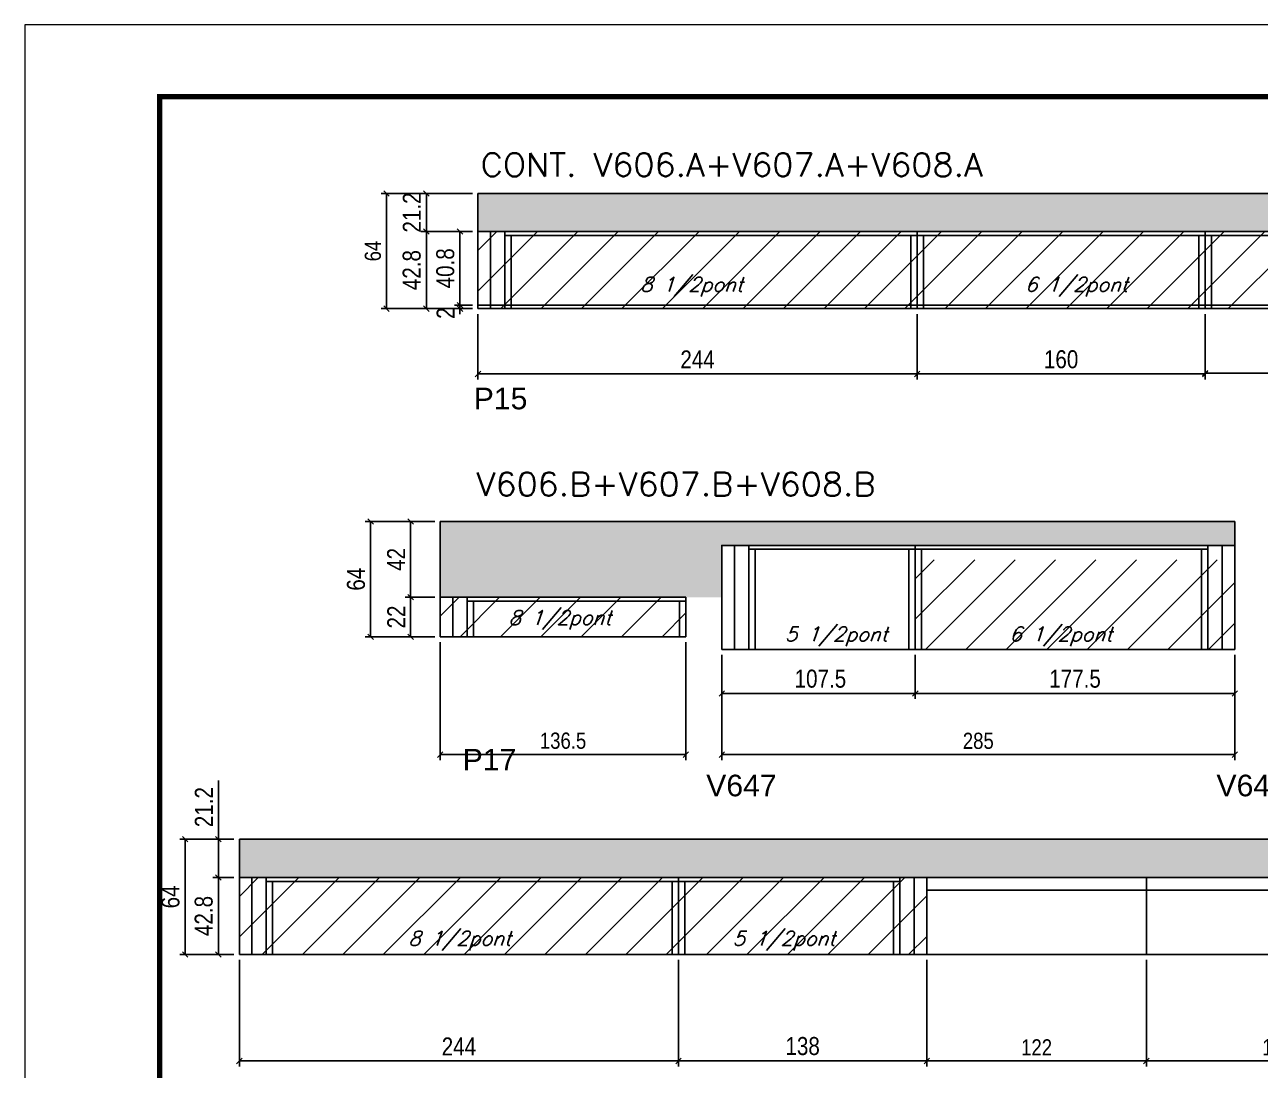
# Model space of a CAD drawing. Extents: x -20960 to -5926, y -2106 to 21915.
# Drawn here: x -7438 to -6752, y 17889 to 18470 of the extents above; entities that cross this region are included whole.
import ezdxf

# ---------------------------------------------------------------- set-up
doc = ezdxf.new("R2010")
doc.units = 0
doc.linetypes.add('DASHED', pattern=[0.75, 0.5, -0.25])
doc.layers.add('00 - FELIPE', color=2, linetype='Continuous', plot=False)
for name, color, linetype in [('5', 5, 'Continuous'), ('COTA', 241, 'Continuous'), ('Painéis', 200, 'Continuous'), ('Reaproveitamento', 251, 'Continuous'), ('SARR_2.2x7', 40, 'Continuous'), ('SARR_3.5x7', 81, 'Continuous'), ('texto', 7, 'Continuous')]:
    doc.layers.add(name, color=color, linetype=linetype)
for name, color, linetype, lineweight in [('Folhas', 255, 'Continuous', 9), ('SARRAFO DE PRESSAO', 251, 'DASHED', 9), ('Texto Seção', 7, 'Continuous', 15)]:
    doc.layers.add(name, color=color, linetype=linetype, lineweight=lineweight)
doc.styles.add('COTA TECNICA', font='techl___.ttf', dxfattribs={"height": 10})
doc.styles.add('COTA TECNICA-50', font='techl___.ttf', dxfattribs={"height": 9})
doc.styles.add('REGUA-120', font='ROMANS.shx', dxfattribs={"height": 15})
doc.styles.add('Romans', font='romans.shx')
doc.styles.get("Standard").update_dxf_attribs({"font": 'arial.ttf'})
doc.dimstyles.new('COTA PAINEL-50', dxfattribs={"dimtxt": 9, "dimasz": 3, "dimexe": 3, "dimexo": 3, "dimgap": 3, "dimtad": 1, "dimdec": 1, "dimzin": 12, "dimdsep": 46, "dimtxsty": 'COTA TECNICA-50', "dimblk1": 'OBLIQUE', "dimblk2": 'OBLIQUE', "dimsah": 1, "dimcen": 0.9, "dimclrd": 4, "dimclre": 4, "dimclrt": 240, "dimadec": 1, "dimazin": 3, "dimtfac": 1, "dimtdec": 1, "dimtmove": 0, "dimatfit": 3, "dimfxl": 1, "dimtolj": 1, "dimtzin": 12, "dimarcsym": 0})
doc.dimstyles.new('PAINEL', dxfattribs={"dimtxt": 10, "dimasz": 3, "dimexe": 3, "dimexo": 3, "dimgap": 3, "dimtad": 1, "dimdec": 1, "dimzin": 12, "dimdsep": 46, "dimtxsty": 'COTA TECNICA', "dimblk1": 'OBLIQUE', "dimblk2": 'OBLIQUE', "dimsah": 1, "dimcen": 0.9, "dimclrd": 4, "dimclre": 4, "dimclrt": 240, "dimadec": 1, "dimazin": 3, "dimtfac": 1, "dimtdec": 1, "dimtmove": 0, "dimatfit": 3, "dimfxl": 1, "dimtolj": 1, "dimtzin": 12, "dimarcsym": 0})

# ---------------------------------------------------------------- blocks, each defined once
blk = doc.blocks.new('9999999999')
at = {"layer": 'Folhas'}
blk.add_lwpolyline([(98138.98, 34190.21), (99623.98, 34190.21), (99623.98, 35240.21), (98138.98, 35240.21)], close=True, dxfattribs=at)
at = {"layer": 'Folhas', "color": 30, "const_width": 3}
blk.add_lwpolyline([(98213.98, 34230.21), (99583.98, 34230.21), (99583.98, 35200.21), (98213.98, 35200.21)], close=True, dxfattribs=at)
blk = doc.blocks.new('_Oblique')
at = {"color": 0, "linetype": 'ByBlock', "lineweight": -2}
blk.add_line((-0.5, -0.5), (0.5, 0.5), dxfattribs=at)
blk = doc.blocks.new('*D435')
at = {"layer": 'COTA', "color": 4, "lineweight": -2, "ltscale": 25, "transparency": 16777216}
for p, q in [((-7186.66, 18308.99), (-7186.66, 18272.71)), ((-6942.66, 18308.99), (-6942.66, 18272.71)), ((-7186.66, 18275.71), (-6942.66, 18275.71))]:
    blk.add_line(p, q, dxfattribs=at)
at = {"layer": 'Defpoints', "color": 0, "ltscale": 25, "transparency": 16777216}
for p in [(-7186.66, 18311.99), (-6942.66, 18311.99), (-6942.66, 18275.71)]:
    blk.add_point(p, dxfattribs=at)
at = {"layer": 'COTA', "color": 4, "lineweight": -2, "ltscale": 25, "transparency": 16777216, "xscale": 3, "yscale": 3, "zscale": 3, "rotation": 180}
blk.add_blockref('_Oblique', (-7186.66, 18275.71), dxfattribs=at)
at = {"layer": 'COTA', "color": 4, "lineweight": -2, "ltscale": 25, "transparency": 16777216, "xscale": 3, "yscale": 3, "zscale": 3}
blk.add_blockref('_Oblique', (-6942.66, 18275.71), dxfattribs=at)
at = {"layer": 'COTA', "color": 240, "ltscale": 25, "transparency": 16777216, "insert": (-7064.66, 18283.79), "char_height": 10, "attachment_point": 5, "style": 'COTA TECNICA'}
blk.add_mtext('\\A1;244', dxfattribs=at)
blk = doc.blocks.new('*D439')
at = {"layer": 'COTA', "color": 4, "lineweight": -2, "ltscale": 25, "transparency": 16777216}
for p, q in [((-6942.66, 18308.99), (-6942.66, 18272.71)), ((-6782.66, 18308.99), (-6782.66, 18272.71)), ((-6942.66, 18275.71), (-6782.66, 18275.71))]:
    blk.add_line(p, q, dxfattribs=at)
at = {"layer": 'Defpoints', "color": 0, "ltscale": 25, "transparency": 16777216}
for p in [(-6942.66, 18311.99), (-6782.66, 18311.99), (-6782.66, 18275.71)]:
    blk.add_point(p, dxfattribs=at)
at = {"layer": 'COTA', "color": 4, "lineweight": -2, "ltscale": 25, "transparency": 16777216, "xscale": 3, "yscale": 3, "zscale": 3, "rotation": 180}
blk.add_blockref('_Oblique', (-6942.66, 18275.71), dxfattribs=at)
at = {"layer": 'COTA', "color": 4, "lineweight": -2, "ltscale": 25, "transparency": 16777216, "xscale": 3, "yscale": 3, "zscale": 3}
blk.add_blockref('_Oblique', (-6782.66, 18275.71), dxfattribs=at)
at = {"layer": 'COTA', "color": 240, "ltscale": 25, "transparency": 16777216, "insert": (-6862.66, 18283.82), "char_height": 10, "attachment_point": 5, "style": 'COTA TECNICA'}
blk.add_mtext('\\A1;160', dxfattribs=at)
blk = doc.blocks.new('*D440')
at = {"layer": 'COTA', "color": 4, "lineweight": -2, "ltscale": 25, "transparency": 16777216}
for p, q in [((-6782.66, 18308.99), (-6782.66, 18273.14)), ((-6660.66, 18308.99), (-6660.66, 18273.14)), ((-6782.66, 18276.14), (-6660.66, 18276.14))]:
    blk.add_line(p, q, dxfattribs=at)
at = {"layer": 'Defpoints', "color": 0, "ltscale": 25, "transparency": 16777216}
for p in [(-6782.66, 18311.99), (-6660.66, 18311.99), (-6660.66, 18276.14)]:
    blk.add_point(p, dxfattribs=at)
at = {"layer": 'COTA', "color": 4, "lineweight": -2, "ltscale": 25, "transparency": 16777216, "xscale": 3, "yscale": 3, "zscale": 3, "rotation": 180}
blk.add_blockref('_Oblique', (-6782.66, 18276.14), dxfattribs=at)
at = {"layer": 'COTA', "color": 4, "lineweight": -2, "ltscale": 25, "transparency": 16777216, "xscale": 3, "yscale": 3, "zscale": 3}
blk.add_blockref('_Oblique', (-6660.66, 18276.14), dxfattribs=at)
at = {"layer": 'COTA', "color": 240, "ltscale": 25, "transparency": 16777216, "insert": (-6721.66, 18284.2), "char_height": 10, "attachment_point": 5, "style": 'COTA TECNICA'}
blk.add_mtext('\\A1;122', dxfattribs=at)
blk = doc.blocks.new('*D413')
at = {"layer": 'COTA', "color": 4, "lineweight": -2, "ltscale": 25, "transparency": 16777216}
for p, q in [((-7189.66, 18354.79), (-7218.35, 18354.79)), ((-7215.35, 18354.79), (-7215.35, 18311.99)), ((-7189.66, 18311.99), (-7218.35, 18311.99))]:
    blk.add_line(p, q, dxfattribs=at)
at = {"layer": 'Defpoints', "color": 0, "ltscale": 25, "transparency": 16777216}
for p in [(-7186.66, 18354.79), (-7215.35, 18311.99), (-7186.66, 18311.99)]:
    blk.add_point(p, dxfattribs=at)
at = {"layer": 'COTA', "color": 4, "lineweight": -2, "ltscale": 25, "transparency": 16777216, "xscale": 3, "yscale": 3, "zscale": 3}
for p, rotation in [((-7215.35, 18354.79), 90), ((-7215.35, 18311.99), 270)]:
    blk.add_blockref('_Oblique', p, dxfattribs=dict(at, rotation=rotation))
at = {"layer": 'COTA', "color": 240, "ltscale": 25, "transparency": 16777216, "insert": (-7223.45, 18333.39), "char_height": 10, "attachment_point": 5, "rotation": 90, "style": 'COTA TECNICA'}
blk.add_mtext('\\A1;42.8', dxfattribs=at)
blk = doc.blocks.new('*D414')
at = {"layer": 'COTA', "color": 4, "lineweight": -2, "ltscale": 25, "transparency": 16777216}
for p, q in [((-7189.66, 18375.99), (-7218.35, 18375.99)), ((-7215.35, 18354.79), (-7215.35, 18375.99)), ((-7189.66, 18354.79), (-7218.35, 18354.79))]:
    blk.add_line(p, q, dxfattribs=at)
at = {"layer": 'Defpoints', "color": 0, "ltscale": 25, "transparency": 16777216}
for p in [(-7215.35, 18375.99), (-7186.66, 18375.99), (-7186.66, 18354.79)]:
    blk.add_point(p, dxfattribs=at)
at = {"layer": 'COTA', "color": 4, "lineweight": -2, "ltscale": 25, "transparency": 16777216, "xscale": 3, "yscale": 3, "zscale": 3}
for p, rotation in [((-7215.35, 18375.99), 90), ((-7215.35, 18354.79), 270)]:
    blk.add_blockref('_Oblique', p, dxfattribs=dict(at, rotation=rotation))
at = {"layer": 'COTA', "color": 240, "ltscale": 25, "transparency": 16777216, "insert": (-7223.41, 18365.39), "char_height": 10, "attachment_point": 5, "rotation": 90, "style": 'COTA TECNICA'}
blk.add_mtext('\\A1;21.2', dxfattribs=at)
blk = doc.blocks.new('*D415')
at = {"layer": 'COTA', "color": 4, "lineweight": -2, "ltscale": 25, "transparency": 16777216}
for p, q in [((-7189.66, 18354.79), (-7199.66, 18354.79)), ((-7196.66, 18354.79), (-7196.66, 18313.99)), ((-7189.66, 18313.99), (-7199.66, 18313.99))]:
    blk.add_line(p, q, dxfattribs=at)
at = {"layer": 'Defpoints', "color": 0, "ltscale": 25, "transparency": 16777216}
for p in [(-7186.66, 18354.79), (-7196.66, 18313.99), (-7186.66, 18313.99)]:
    blk.add_point(p, dxfattribs=at)
at = {"layer": 'COTA', "color": 4, "lineweight": -2, "ltscale": 25, "transparency": 16777216, "xscale": 3, "yscale": 3, "zscale": 3}
for p, rotation in [((-7196.66, 18354.79), 90), ((-7196.66, 18313.99), 270)]:
    blk.add_blockref('_Oblique', p, dxfattribs=dict(at, rotation=rotation))
at = {"layer": 'COTA', "color": 240, "ltscale": 25, "transparency": 16777216, "insert": (-7204.79, 18334.39), "char_height": 10, "attachment_point": 5, "rotation": 90, "style": 'COTA TECNICA'}
blk.add_mtext('\\A1;40.8', dxfattribs=at)
blk = doc.blocks.new('*D416')
at = {"layer": 'COTA', "color": 4, "lineweight": -2, "ltscale": 25, "transparency": 16777216}
for p, q in [((-7196.66, 18313.99), (-7196.66, 18316.99)), ((-7189.66, 18313.99), (-7199.66, 18313.99)), ((-7189.66, 18311.99), (-7199.66, 18311.99)), ((-7196.66, 18313.99), (-7196.66, 18311.99)), ((-7196.66, 18311.99), (-7196.66, 18308.99))]:
    blk.add_line(p, q, dxfattribs=at)
at = {"layer": 'Defpoints', "color": 0, "ltscale": 25, "transparency": 16777216}
for p in [(-7196.66, 18311.99), (-7186.66, 18313.99), (-7186.66, 18311.99)]:
    blk.add_point(p, dxfattribs=at)
at = {"layer": 'COTA', "color": 4, "lineweight": -2, "ltscale": 25, "transparency": 16777216, "xscale": 3, "yscale": 3, "zscale": 3}
for p, rotation in [((-7196.66, 18313.99), 270), ((-7196.66, 18311.99), 90)]:
    blk.add_blockref('_Oblique', p, dxfattribs=dict(at, rotation=rotation))
at = {"layer": 'COTA', "color": 240, "ltscale": 25, "transparency": 16777216, "insert": (-7204.66, 18309.49), "char_height": 10, "attachment_point": 5, "rotation": 90, "style": 'COTA TECNICA'}
blk.add_mtext('\\A1;2', dxfattribs=at)
blk = doc.blocks.new('*D370')
at = {"layer": 'COTA', "color": 4, "lineweight": -2, "ltscale": 25, "transparency": 16777216}
for p, q in [((-7051.18, 18119.75), (-7051.18, 18095.33)), ((-6943.66, 18119.75), (-6943.66, 18095.33)), ((-7051.18, 18098.33), (-6943.66, 18098.33))]:
    blk.add_line(p, q, dxfattribs=at)
at = {"layer": 'Defpoints', "color": 0, "ltscale": 25, "transparency": 16777216}
for p in [(-7051.18, 18122.75), (-6943.66, 18122.75), (-6943.66, 18098.33)]:
    blk.add_point(p, dxfattribs=at)
at = {"layer": 'COTA', "color": 4, "lineweight": -2, "ltscale": 25, "transparency": 16777216, "xscale": 3, "yscale": 3, "zscale": 3, "rotation": 180}
blk.add_blockref('_Oblique', (-7051.18, 18098.33), dxfattribs=at)
at = {"layer": 'COTA', "color": 4, "lineweight": -2, "ltscale": 25, "transparency": 16777216, "xscale": 3, "yscale": 3, "zscale": 3}
blk.add_blockref('_Oblique', (-6943.66, 18098.33), dxfattribs=at)
at = {"layer": 'COTA', "color": 240, "ltscale": 25, "transparency": 16777216, "insert": (-6996.41, 18106.44), "char_height": 10, "attachment_point": 5, "style": 'COTA TECNICA'}
blk.add_mtext('\\A1;107.5', dxfattribs=at)
blk = doc.blocks.new('*D419')
at = {"layer": 'COTA', "color": 4, "lineweight": -2, "ltscale": 25, "transparency": 16777216}
for p, q in [((-6943.66, 18119.75), (-6943.66, 18095.33)), ((-6766.18, 18119.75), (-6766.18, 18095.33)), ((-6943.66, 18098.33), (-6766.18, 18098.33))]:
    blk.add_line(p, q, dxfattribs=at)
at = {"layer": 'Defpoints', "color": 0, "ltscale": 25, "transparency": 16777216}
for p in [(-6943.66, 18122.75), (-6766.18, 18122.75), (-6766.18, 18098.33)]:
    blk.add_point(p, dxfattribs=at)
at = {"layer": 'COTA', "color": 4, "lineweight": -2, "ltscale": 25, "transparency": 16777216, "xscale": 3, "yscale": 3, "zscale": 3, "rotation": 180}
blk.add_blockref('_Oblique', (-6943.66, 18098.33), dxfattribs=at)
at = {"layer": 'COTA', "color": 4, "lineweight": -2, "ltscale": 25, "transparency": 16777216, "xscale": 3, "yscale": 3, "zscale": 3}
blk.add_blockref('_Oblique', (-6766.18, 18098.33), dxfattribs=at)
at = {"layer": 'COTA', "color": 240, "ltscale": 25, "transparency": 16777216, "insert": (-6854.92, 18106.44), "char_height": 10, "attachment_point": 5, "style": 'COTA TECNICA'}
blk.add_mtext('\\A1;177.5', dxfattribs=at)
blk = doc.blocks.new('*D420')
at = {"layer": 'COTA', "color": 4, "lineweight": -2, "ltscale": 25, "transparency": 16777216}
for p, q in [((-7210.64, 18151.75), (-7227.06, 18151.75)), ((-7224.06, 18129.75), (-7224.06, 18151.75)), ((-7210.64, 18129.75), (-7227.06, 18129.75))]:
    blk.add_line(p, q, dxfattribs=at)
at = {"layer": 'Defpoints', "color": 0, "ltscale": 25, "transparency": 16777216}
for p in [(-7224.06, 18151.75), (-7207.64, 18151.75), (-7207.64, 18129.75)]:
    blk.add_point(p, dxfattribs=at)
at = {"layer": 'COTA', "color": 4, "lineweight": -2, "ltscale": 25, "transparency": 16777216, "xscale": 3, "yscale": 3, "zscale": 3}
for p, rotation in [((-7224.06, 18151.75), 90), ((-7224.06, 18129.75), 270)]:
    blk.add_blockref('_Oblique', p, dxfattribs=dict(at, rotation=rotation))
at = {"layer": 'COTA', "color": 240, "ltscale": 25, "transparency": 16777216, "insert": (-7232.06, 18140.75), "char_height": 10, "attachment_point": 5, "rotation": 90, "style": 'COTA TECNICA'}
blk.add_mtext('\\A1;22', dxfattribs=at)
blk = doc.blocks.new('*D371')
at = {"layer": 'COTA', "color": 4, "lineweight": -2, "ltscale": 25, "transparency": 16777216}
for p, q in [((-7210.64, 18193.75), (-7227.06, 18193.75)), ((-7224.06, 18151.75), (-7224.06, 18193.75)), ((-7210.64, 18151.75), (-7227.06, 18151.75))]:
    blk.add_line(p, q, dxfattribs=at)
at = {"layer": 'Defpoints', "color": 0, "ltscale": 25, "transparency": 16777216}
for p in [(-7224.06, 18193.75), (-7207.64, 18193.75), (-7207.64, 18151.75)]:
    blk.add_point(p, dxfattribs=at)
at = {"layer": 'COTA', "color": 4, "lineweight": -2, "ltscale": 25, "transparency": 16777216, "xscale": 3, "yscale": 3, "zscale": 3}
for p, rotation in [((-7224.06, 18193.75), 90), ((-7224.06, 18151.75), 270)]:
    blk.add_blockref('_Oblique', p, dxfattribs=dict(at, rotation=rotation))
at = {"layer": 'COTA', "color": 240, "ltscale": 25, "transparency": 16777216, "insert": (-7232.13, 18172.75), "char_height": 10, "attachment_point": 5, "rotation": 90, "style": 'COTA TECNICA'}
blk.add_mtext('\\A1;42', dxfattribs=at)
blk = doc.blocks.new('*D421')
at = {"layer": 'COTA', "color": 4, "lineweight": -2, "ltscale": 25, "transparency": 16777216}
for p, q in [((-7210.64, 18193.75), (-7249.29, 18193.75)), ((-7246.29, 18129.75), (-7246.29, 18193.75)), ((-7210.64, 18129.75), (-7249.29, 18129.75))]:
    blk.add_line(p, q, dxfattribs=at)
at = {"layer": 'Defpoints', "color": 0, "ltscale": 25, "transparency": 16777216}
for p in [(-7246.29, 18193.75), (-7207.64, 18193.75), (-7207.64, 18129.75)]:
    blk.add_point(p, dxfattribs=at)
at = {"layer": 'COTA', "color": 4, "lineweight": -2, "ltscale": 25, "transparency": 16777216, "xscale": 3, "yscale": 3, "zscale": 3}
for p, rotation in [((-7246.29, 18193.75), 90), ((-7246.29, 18129.75), 270)]:
    blk.add_blockref('_Oblique', p, dxfattribs=dict(at, rotation=rotation))
at = {"layer": 'COTA', "color": 240, "ltscale": 25, "transparency": 16777216, "insert": (-7254.4, 18161.75), "char_height": 10, "attachment_point": 5, "rotation": 90, "style": 'COTA TECNICA'}
blk.add_mtext('\\A1;64', dxfattribs=at)
blk = doc.blocks.new('*D424')
at = {"layer": 'COTA', "color": 4, "lineweight": -2, "ltscale": 25, "transparency": 16777216}
for p, q in [((-7319.25, 17950.31), (-7319.25, 17891.19)), ((-7075.25, 17950.31), (-7075.25, 17891.19)), ((-7319.25, 17894.19), (-7075.25, 17894.19))]:
    blk.add_line(p, q, dxfattribs=at)
at = {"layer": 'Defpoints', "color": 0, "ltscale": 25, "transparency": 16777216}
for p in [(-7319.25, 17953.31), (-7075.25, 17953.31), (-7075.25, 17894.19)]:
    blk.add_point(p, dxfattribs=at)
at = {"layer": 'COTA', "color": 4, "lineweight": -2, "ltscale": 25, "transparency": 16777216, "xscale": 3, "yscale": 3, "zscale": 3, "rotation": 180}
blk.add_blockref('_Oblique', (-7319.25, 17894.19), dxfattribs=at)
at = {"layer": 'COTA', "color": 4, "lineweight": -2, "ltscale": 25, "transparency": 16777216, "xscale": 3, "yscale": 3, "zscale": 3}
blk.add_blockref('_Oblique', (-7075.25, 17894.19), dxfattribs=at)
at = {"layer": 'COTA', "color": 240, "ltscale": 25, "transparency": 16777216, "insert": (-7197.25, 17902.26), "char_height": 10, "attachment_point": 5, "style": 'COTA TECNICA'}
blk.add_mtext('\\A1;244', dxfattribs=at)
blk = doc.blocks.new('*D425')
at = {"layer": 'COTA', "color": 4, "lineweight": -2, "ltscale": 25, "transparency": 16777216}
for p, q in [((-7075.25, 17950.31), (-7075.25, 17891.19)), ((-6937.29, 17950.31), (-6937.29, 17891.19)), ((-7075.25, 17894.19), (-6937.29, 17894.19))]:
    blk.add_line(p, q, dxfattribs=at)
at = {"layer": 'Defpoints', "color": 0, "ltscale": 25, "transparency": 16777216}
for p in [(-7075.25, 17953.31), (-6937.29, 17953.31), (-6937.29, 17894.19)]:
    blk.add_point(p, dxfattribs=at)
at = {"layer": 'COTA', "color": 4, "lineweight": -2, "ltscale": 25, "transparency": 16777216, "xscale": 3, "yscale": 3, "zscale": 3, "rotation": 180}
blk.add_blockref('_Oblique', (-7075.25, 17894.19), dxfattribs=at)
at = {"layer": 'COTA', "color": 4, "lineweight": -2, "ltscale": 25, "transparency": 16777216, "xscale": 3, "yscale": 3, "zscale": 3}
blk.add_blockref('_Oblique', (-6937.29, 17894.19), dxfattribs=at)
at = {"layer": 'COTA', "color": 240, "ltscale": 25, "transparency": 16777216, "insert": (-7006.27, 17902.43), "char_height": 10, "attachment_point": 5, "style": 'COTA TECNICA'}
blk.add_mtext('\\A1;138', dxfattribs=at)
blk = doc.blocks.new('*D427')
at = {"layer": 'COTA', "color": 4, "lineweight": -2, "ltscale": 25, "transparency": 16777216}
for p, q in [((-7322.25, 18017.31), (-7352.34, 18017.31)), ((-7349.34, 18017.31), (-7349.34, 17953.31)), ((-7322.25, 17953.31), (-7352.34, 17953.31))]:
    blk.add_line(p, q, dxfattribs=at)
at = {"layer": 'Defpoints', "color": 0, "ltscale": 25, "transparency": 16777216}
for p in [(-7319.25, 18017.31), (-7349.34, 17953.31), (-7319.25, 17953.31)]:
    blk.add_point(p, dxfattribs=at)
at = {"layer": 'COTA', "color": 4, "lineweight": -2, "ltscale": 25, "transparency": 16777216, "xscale": 3, "yscale": 3, "zscale": 3}
for p, rotation in [((-7349.34, 18017.31), 90), ((-7349.34, 17953.31), 270)]:
    blk.add_blockref('_Oblique', p, dxfattribs=dict(at, rotation=rotation))
at = {"layer": 'COTA', "color": 240, "ltscale": 25, "transparency": 16777216, "insert": (-7357.45, 17985.31), "char_height": 10, "attachment_point": 5, "rotation": 90, "style": 'COTA TECNICA'}
blk.add_mtext('\\A1;64', dxfattribs=at)
blk = doc.blocks.new('*D428')
at = {"layer": 'COTA', "color": 4, "lineweight": -2, "ltscale": 25, "transparency": 16777216}
for p, q in [((-7322.25, 17996.11), (-7333.91, 17996.11)), ((-7330.91, 17953.31), (-7330.91, 17996.11)), ((-7322.25, 17953.31), (-7333.91, 17953.31))]:
    blk.add_line(p, q, dxfattribs=at)
at = {"layer": 'Defpoints', "color": 0, "ltscale": 25, "transparency": 16777216}
for p in [(-7330.91, 17996.11), (-7319.25, 17996.11), (-7319.25, 17953.31)]:
    blk.add_point(p, dxfattribs=at)
at = {"layer": 'COTA', "color": 4, "lineweight": -2, "ltscale": 25, "transparency": 16777216, "xscale": 3, "yscale": 3, "zscale": 3}
for p, rotation in [((-7330.91, 17996.11), 90), ((-7330.91, 17953.31), 270)]:
    blk.add_blockref('_Oblique', p, dxfattribs=dict(at, rotation=rotation))
at = {"layer": 'COTA', "color": 240, "ltscale": 25, "transparency": 16777216, "insert": (-7339.01, 17974.71), "char_height": 10, "attachment_point": 5, "rotation": 90, "style": 'COTA TECNICA'}
blk.add_mtext('\\A1;42.8', dxfattribs=at)
blk = doc.blocks.new('*D429')
at = {"layer": 'COTA', "color": 4, "lineweight": -2, "ltscale": 25, "transparency": 16777216}
for p, q in [((-7330.91, 18017.31), (-7330.91, 18050.04)), ((-7322.25, 18017.31), (-7333.91, 18017.31)), ((-7330.91, 17996.11), (-7330.91, 18017.31)), ((-7322.25, 17996.11), (-7333.91, 17996.11))]:
    blk.add_line(p, q, dxfattribs=at)
at = {"layer": 'Defpoints', "color": 0, "ltscale": 25, "transparency": 16777216}
for p in [(-7330.91, 18017.31), (-7319.25, 18017.31), (-7319.25, 17996.11)]:
    blk.add_point(p, dxfattribs=at)
at = {"layer": 'COTA', "color": 4, "lineweight": -2, "ltscale": 25, "transparency": 16777216, "xscale": 3, "yscale": 3, "zscale": 3}
for p, rotation in [((-7330.91, 18017.31), 90), ((-7330.91, 17996.11), 270)]:
    blk.add_blockref('_Oblique', p, dxfattribs=dict(at, rotation=rotation))
at = {"layer": 'COTA', "color": 240, "ltscale": 25, "transparency": 16777216, "insert": (-7338.97, 18035.18), "char_height": 10, "attachment_point": 5, "rotation": 90, "style": 'COTA TECNICA'}
blk.add_mtext('\\A1;21.2', dxfattribs=at)
blk = doc.blocks.new('*D336')
at = {"layer": 'COTA', "color": 4, "lineweight": -2, "transparency": 16777216}
for p, q in [((-7189.66, 18375.99), (-7240.41, 18375.99)), ((-7237.41, 18375.99), (-7237.41, 18311.99)), ((-7189.66, 18311.99), (-7240.41, 18311.99))]:
    blk.add_line(p, q, dxfattribs=at)
at = {"layer": 'Defpoints', "color": 0, "transparency": 16777216}
for p in [(-7186.66, 18375.99), (-7237.41, 18311.99), (-7186.66, 18311.99)]:
    blk.add_point(p, dxfattribs=at)
at = {"layer": 'COTA', "color": 4, "lineweight": -2, "transparency": 16777216, "xscale": 3, "yscale": 3, "zscale": 3}
for p, rotation in [((-7237.41, 18375.99), 90), ((-7237.41, 18311.99), 270)]:
    blk.add_blockref('_Oblique', p, dxfattribs=dict(at, rotation=rotation))
at = {"layer": 'COTA', "color": 240, "transparency": 16777216, "insert": (-7245.01, 18343.99), "char_height": 9, "attachment_point": 5, "rotation": 90, "style": 'COTA TECNICA-50'}
blk.add_mtext('\\A1;64', dxfattribs=at)
blk = doc.blocks.new('*D390')
at = {"layer": 'COTA', "color": 4, "lineweight": -2, "transparency": 16777216}
for p, q in [((-7207.64, 18126.75), (-7207.64, 18061.32)), ((-7071.14, 18126.75), (-7071.14, 18061.32)), ((-7207.64, 18064.32), (-7071.14, 18064.32))]:
    blk.add_line(p, q, dxfattribs=at)
at = {"layer": 'Defpoints', "color": 0, "transparency": 16777216}
for p in [(-7207.64, 18129.75), (-7071.14, 18129.75), (-7071.14, 18064.32)]:
    blk.add_point(p, dxfattribs=at)
at = {"layer": 'COTA', "color": 4, "lineweight": -2, "transparency": 16777216, "xscale": 3, "yscale": 3, "zscale": 3, "rotation": 180}
blk.add_blockref('_Oblique', (-7207.64, 18064.32), dxfattribs=at)
at = {"layer": 'COTA', "color": 4, "lineweight": -2, "transparency": 16777216, "xscale": 3, "yscale": 3, "zscale": 3}
blk.add_blockref('_Oblique', (-7071.14, 18064.32), dxfattribs=at)
at = {"layer": 'COTA', "color": 240, "transparency": 16777216, "insert": (-7139.39, 18072.01), "char_height": 9, "attachment_point": 5, "style": 'COTA TECNICA-50'}
blk.add_mtext('\\A1;136.5', dxfattribs=at)
blk = doc.blocks.new('*D391')
at = {"layer": 'COTA', "color": 4, "lineweight": -2, "transparency": 16777216}
for p, q in [((-7051.18, 18119.75), (-7051.18, 18061.32)), ((-6766.18, 18119.75), (-6766.18, 18061.32)), ((-6766.18, 18064.32), (-7051.18, 18064.32))]:
    blk.add_line(p, q, dxfattribs=at)
at = {"layer": 'Defpoints', "color": 0, "transparency": 16777216}
for p in [(-7051.18, 18122.75), (-6766.18, 18122.75), (-7051.18, 18064.32)]:
    blk.add_point(p, dxfattribs=at)
at = {"layer": 'COTA', "color": 4, "lineweight": -2, "transparency": 16777216, "xscale": 3, "yscale": 3, "zscale": 3, "rotation": 180}
blk.add_blockref('_Oblique', (-7051.18, 18064.32), dxfattribs=at)
at = {"layer": 'COTA', "color": 4, "lineweight": -2, "transparency": 16777216, "xscale": 3, "yscale": 3, "zscale": 3}
blk.add_blockref('_Oblique', (-6766.18, 18064.32), dxfattribs=at)
at = {"layer": 'COTA', "color": 240, "transparency": 16777216, "insert": (-6908.68, 18071.93), "char_height": 9, "attachment_point": 5, "style": 'COTA TECNICA-50'}
blk.add_mtext('\\A1;285', dxfattribs=at)
blk = doc.blocks.new('*D2123')
at = {"layer": '00 - FELIPE', "color": 4, "lineweight": -2, "transparency": 16777216}
for p, q in [((-6937.29, 17950.31), (-6937.29, 17891.19)), ((-6815.29, 17950.31), (-6815.29, 17891.19)), ((-6937.29, 17894.19), (-6815.29, 17894.19))]:
    blk.add_line(p, q, dxfattribs=at)
at = {"layer": 'Defpoints', "color": 0, "transparency": 16777216}
for p in [(-6937.29, 17953.31), (-6815.29, 17953.31), (-6815.29, 17894.19)]:
    blk.add_point(p, dxfattribs=at)
at = {"layer": '00 - FELIPE', "color": 4, "lineweight": -2, "transparency": 16777216, "xscale": 3, "yscale": 3, "zscale": 3, "rotation": 180}
blk.add_blockref('_Oblique', (-6937.29, 17894.19), dxfattribs=at)
at = {"layer": '00 - FELIPE', "color": 4, "lineweight": -2, "transparency": 16777216, "xscale": 3, "yscale": 3, "zscale": 3}
blk.add_blockref('_Oblique', (-6815.29, 17894.19), dxfattribs=at)
at = {"layer": '00 - FELIPE', "color": 240, "transparency": 16777216, "insert": (-6876.29, 17901.74), "char_height": 9, "attachment_point": 5, "style": 'COTA TECNICA-50'}
blk.add_mtext('\\A1;122', dxfattribs=at)
blk = doc.blocks.new('*D2124')
at = {"layer": '00 - FELIPE', "color": 4, "lineweight": -2, "transparency": 16777216}
for p, q in [((-6815.29, 17950.31), (-6815.29, 17891.19)), ((-6669.29, 17950.31), (-6669.29, 17891.19)), ((-6815.29, 17894.19), (-6669.29, 17894.19))]:
    blk.add_line(p, q, dxfattribs=at)
at = {"layer": 'Defpoints', "color": 0, "transparency": 16777216}
for p in [(-6815.29, 17953.31), (-6669.29, 17953.31), (-6669.29, 17894.19)]:
    blk.add_point(p, dxfattribs=at)
at = {"layer": '00 - FELIPE', "color": 4, "lineweight": -2, "transparency": 16777216, "xscale": 3, "yscale": 3, "zscale": 3, "rotation": 180}
blk.add_blockref('_Oblique', (-6815.29, 17894.19), dxfattribs=at)
at = {"layer": '00 - FELIPE', "color": 4, "lineweight": -2, "transparency": 16777216, "xscale": 3, "yscale": 3, "zscale": 3}
blk.add_blockref('_Oblique', (-6669.29, 17894.19), dxfattribs=at)
at = {"layer": '00 - FELIPE', "color": 240, "transparency": 16777216, "insert": (-6742.29, 17901.78), "char_height": 9, "attachment_point": 5, "style": 'COTA TECNICA-50'}
blk.add_mtext('\\A1;146', dxfattribs=at)

msp = doc.modelspace()

# ---------------------------------------------------------------- hatches: boundary and pattern name
at = {"layer": 'COTA', "linetype": 'ByBlock'}
h = msp.add_hatch(dxfattribs=at)
h.set_pattern_fill('AR-CONC', color=256, scale=0.03)
h.set_pattern_definition([(50, (-146086.3634, -10073.235), (5.46554007, -0.47817257), [0.5715, -6.2865]), (355, (-146086.3634, -10073.235), (-1.05730264, 5.73170536), [0.4572, -5.02921753]), (100.4514447, (-146085.908, -10073.275), (4.40823741, 5.25353256), [0.48570026, -5.34270734]), (46.1842, (-146086.3634, -10071.711), (8.13237123, -1.26126984), [0.85725, -9.42975]), (96.6355576, (-146085.686, -10071.816), (7.122124, 7.42278374), [0.7285507, -8.01406824]), (351.184151, (-146086.3634, -10071.711), (7.122124, 7.42278374), [0.685799, -7.54379196]), (21, (-146085.6014, -10072.092), (4.54843174, -3.06795595), [0.5715, -6.2865]), (326, (-146085.6014, -10072.092), (1.85406085, 5.52563898), [0.4572, -5.0292]), (71.451445, (-146085.2224, -10072.348), (6.40249258, 2.45768307), [0.48570026, -5.34269813]), (37.5, (-146086.3634, -10073.2351), (0.092658098, 2.536651166), [0, -4.96824, 0, -5.1054, 0, -5.04825]), (7.5, (-146086.3634, -10073.2351), (2.004589875, 3.005417245), [0, -2.91084, 0, -4.85394, 0, -1.92405]), (327.5, (-146088.0627, -10073.2351), (4.067717855, -0.17186232), [0, -1.905, 0, -5.9436, 0, -7.8867]), (317.5, (-146088.8247, -10073.235), (4.44387544, 0.76279473), [0, -2.4765, 0, -3.94716, 0, -5.6007])])
h.paths.add_polyline_path([(-6610.68, 18354.79), (-6610.68, 18333.99), (-6476.68, 18333.99), (-6476.68, 18375.99), (-7186.66, 18375.99), (-7186.66, 18354.79)])
h = msp.add_hatch(dxfattribs=at)
h.set_pattern_fill('AR-CONC', color=256, scale=0.03)
h.set_pattern_definition([(50, (-146086.3634, -10262.559), (5.46554007, -0.47817257), [0.5715, -6.2865]), (355, (-146086.3634, -10262.559), (-1.05730264, 5.73170536), [0.4572, -5.02921753]), (100.4514447, (-146085.908, -10262.599), (4.40823741, 5.25353256), [0.48570026, -5.34270734]), (46.1842, (-146086.3634, -10261.035), (8.13237123, -1.26126984), [0.85725, -9.42975]), (96.6355576, (-146085.686, -10261.14), (7.122124, 7.42278374), [0.7285507, -8.01406824]), (351.184151, (-146086.3634, -10261.035), (7.122124, 7.42278374), [0.685799, -7.54379196]), (21, (-146085.6014, -10261.416), (4.54843174, -3.06795595), [0.5715, -6.2865]), (326, (-146085.6014, -10261.416), (1.85406085, 5.52563898), [0.4572, -5.0292]), (71.451445, (-146085.2224, -10261.672), (6.40249258, 2.45768307), [0.48570026, -5.34269813]), (37.5, (-146086.3634, -10262.5592), (0.092658098, 2.536651166), [0, -4.96824, 0, -5.1054, 0, -5.04825]), (7.5, (-146086.3634, -10262.5592), (2.004589875, 3.005417245), [0, -2.91084, 0, -4.85394, 0, -1.92405]), (327.5, (-146088.0627, -10262.5592), (4.067717855, -0.17186232), [0, -1.905, 0, -5.9436, 0, -7.8867]), (317.5, (-146088.8247, -10262.559), (4.44387544, 0.76279473), [0, -2.4765, 0, -3.94716, 0, -5.6007])])
h.paths.add_polyline_path([(-7207.64, 18193.75), (-7207.64, 18151.75), (-7051.18, 18151.75), (-7051.18, 18180.55), (-6766.18, 18180.55), (-6766.18, 18193.75)])
h = msp.add_hatch(dxfattribs=at)
h.set_pattern_fill('AR-CONC', color=256, scale=0.03)
h.set_pattern_definition([(50, (-6254.8243, 49.5408), (5.4655401, -0.4781726), [0.5715, -6.2865]), (355, (-6254.8243, 49.541), (-1.0573026, 5.7317054), [0.4572, -5.0292175]), (100.451445, (-6254.369, 49.501), (4.4082374, 5.2535326), [0.4857003, -5.3427073]), (46.1842, (-6254.824, 51.065), (8.1323712, -1.2612698), [0.85725, -9.42975]), (96.63556, (-6254.1466, 50.96), (7.122124, 7.4227837), [0.7285507, -8.0140682]), (351.18415, (-6254.824, 51.065), (7.122124, 7.4227837), [0.685799, -7.543792]), (21, (-6254.0623, 50.6838), (4.5484317, -3.067956), [0.5715, -6.2865]), (326, (-6254.0623, 50.684), (1.8540609, 5.525639), [0.4572, -5.0292]), (71.451445, (-6253.683, 50.428), (6.4024926, 2.457683), [0.4857003, -5.3426981]), (37.5, (-6254.8243, 49.5408), (0.0926581, 2.53665117), [0, -4.96824, 0, -5.1054, 0, -5.04825]), (7.5, (-6254.8243, 49.5408), (2.00458988, 3.00541724), [0, -2.91084, 0, -4.85394, 0, -1.92405]), (327.5, (-6256.5236, 49.5408), (4.06771786, -0.17186232), [0, -1.905, 0, -5.9436, 0, -7.8867]), (317.5, (-6257.2856, 49.5408), (4.44387544, 0.7627947), [0, -2.4765, 0, -3.94716, 0, -5.6007])])
h.paths.add_polyline_path([(-7319.25, 17996.11), (-6316.79, 17996.11), (-6316.79, 17968.31), (-6316.79, 17953.31), (-6300.6, 17953.31), (-6300.6, 18004.11), (-6012.82, 18004.11), (-6012.82, 18017.31), (-7319.25, 18017.31)])
at = {"layer": 'Reaproveitamento', "ltscale": 25}
h = msp.add_hatch(dxfattribs=at)
h.set_pattern_fill('ANSI31', color=256, scale=5)
h.set_pattern_definition([(45, (-148203.726, -7815.36), (-11.2253202, 11.2253202), [])])
h.paths.add_polyline_path([(-6476.68, 18333.99), (-6610.68, 18333.99), (-6610.68, 18354.79), (-7186.66, 18354.79), (-7186.66, 18311.99), (-6476.68, 18311.99)])
h = msp.add_hatch(dxfattribs=at)
h.set_pattern_fill('ANSI31', color=256, scale=5)
h.set_pattern_definition([(45, (-147960.726, -7997.593), (-11.2253202, 11.2253202), [])])
h.paths.add_polyline_path([(-6766.18, 18172.55), (-6943.66, 18172.55), (-6943.66, 18122.75), (-6766.18, 18122.75)])
h = msp.add_hatch(dxfattribs=at)
h.set_pattern_fill('ANSI31', color=256, scale=5)
h.set_pattern_definition([(45, (-148224.707, -8018.393), (-11.2253202, 11.2253202), [])])
h.paths.add_polyline_path([(-7071.14, 18151.75), (-7207.64, 18151.75), (-7207.64, 18129.75), (-7071.14, 18129.75)])
h = msp.add_hatch(dxfattribs=at)
h.set_pattern_fill('ANSI31', color=256, scale=5)
h.set_pattern_definition([(45, (-148336.318, -8174.031), (-11.2253202, 11.2253202), [])])
h.paths.add_polyline_path([(-6937.29, 17996.11), (-7319.25, 17996.11), (-7319.25, 17953.31), (-6937.29, 17953.31)])

# ---------------------------------------------------------------- linework, layer by layer
at = {"layer": 'COTA', "linetype": 'ByBlock'}
for p, q in [((-7186.66, 18375.99), (-6476.68, 18375.99)), ((-7186.66, 18354.79), (-7186.66, 18375.99)), ((-7207.64, 18193.75), (-6766.18, 18193.75)), ((-7207.64, 18151.75), (-7207.64, 18193.75)), ((-6766.18, 18180.55), (-6766.18, 18193.75)), ((-7319.25, 18017.31), (-7319.25, 17996.11)), ((-7319.25, 18017.31), (-6015.6, 18017.31))]:
    msp.add_line(p, q, dxfattribs=at)
at = {"layer": 'Painéis'}
for p, q in [((-7186.66, 18354.79), (-6610.68, 18354.79)), ((-7186.66, 18313.99), (-6660.66, 18313.99)), ((-7186.66, 18311.99), (-6858.16, 18311.99)), ((-6943.66, 18180.55), (-6766.18, 18180.55)), ((-7207.64, 18129.75), (-7071.14, 18129.75)), ((-6943.66, 18122.75), (-6766.18, 18122.75)), ((-7319.25, 17996.11), (-6937.29, 17996.11)), ((-7319.25, 17953.31), (-6937.29, 17953.31))]:
    msp.add_line(p, q, dxfattribs=at)
at = {"layer": 'Painéis', "ltscale": 25}
for p, q in [((-7186.66, 18311.99), (-7186.66, 18354.79)), ((-6942.66, 18311.99), (-6942.66, 18354.79)), ((-6782.66, 18311.99), (-6782.66, 18354.79)), ((-6858.16, 18311.99), (-6476.68, 18311.99)), ((-6858.16, 18311.99), (-6858.16, 18311.99)), ((-6943.66, 18122.75), (-6943.66, 18180.55)), ((-6766.18, 18122.75), (-6766.18, 18180.55)), ((-7207.64, 18151.75), (-7071.14, 18151.75)), ((-7207.64, 18129.75), (-7207.64, 18151.75)), ((-7071.14, 18129.75), (-7071.14, 18151.75)), ((-7319.25, 17996.11), (-7319.25, 17953.31)), ((-7075.25, 17953.31), (-7075.25, 17996.11)), ((-6937.29, 17953.31), (-6937.29, 17996.11))]:
    msp.add_line(p, q, dxfattribs=at)
at = {"layer": 'Painéis'}
for points in [[(-7051.18, 18122.75), (-6943.66, 18122.75), (-6943.66, 18180.55), (-7051.18, 18180.55)], [(-6815.29, 17953.31), (-6937.29, 17953.31), (-6937.29, 17996.11), (-6815.29, 17996.11)], [(-6815.29, 17953.31), (-6669.29, 17953.31), (-6669.29, 17996.11), (-6815.29, 17996.11)]]:
    msp.add_lwpolyline(points, close=True, dxfattribs=at)
at = {"layer": 'SARR_2.2x7', "linetype": 'Continuous'}
for p, q in [((-7179.66, 18311.99), (-7179.66, 18354.79)), ((-7171.66, 18352.59), (-6942.66, 18352.59)), ((-6942.66, 18352.59), (-6782.66, 18352.59)), ((-6782.66, 18352.59), (-6675.66, 18352.59)), ((-7044.18, 18122.75), (-7044.18, 18180.55)), ((-6773.18, 18122.75), (-6773.18, 18180.55)), ((-6943.66, 18178.35), (-7036.18, 18178.35)), ((-6943.66, 18178.35), (-6781.18, 18178.35)), ((-7200.64, 18129.75), (-7200.64, 18151.75)), ((-7192.64, 18149.55), (-7071.14, 18149.55)), ((-7312.25, 17953.31), (-7312.25, 17996.11)), ((-7304.25, 17993.91), (-7075.25, 17993.91)), ((-7075.25, 17993.91), (-6952.29, 17993.91)), ((-6944.29, 17953.31), (-6944.29, 17996.11)), ((-6937.29, 17989.11), (-6815.29, 17989.11)), ((-6815.29, 17989.11), (-6669.29, 17989.11))]:
    msp.add_line(p, q, dxfattribs=at)
at = {"layer": 'SARR_3.5x7'}
for p, q in [((-7171.66, 18311.99), (-7171.66, 18354.79)), ((-7168.16, 18311.99), (-7168.16, 18352.59)), ((-6946.16, 18352.59), (-6946.16, 18311.99)), ((-6939.14, 18352.59), (-6939.14, 18311.99)), ((-6786.16, 18352.59), (-6786.16, 18311.99)), ((-6779.14, 18352.59), (-6779.14, 18311.99)), ((-7036.18, 18122.75), (-7036.18, 18180.55)), ((-6781.18, 18122.75), (-6781.18, 18180.55)), ((-7032.68, 18122.75), (-7032.68, 18178.35)), ((-6947.19, 18178.35), (-6947.19, 18122.75)), ((-6940.14, 18178.35), (-6940.14, 18122.75)), ((-6784.68, 18122.75), (-6784.68, 18178.35)), ((-7192.64, 18129.75), (-7192.64, 18151.75)), ((-7189.14, 18129.75), (-7189.14, 18149.55)), ((-7074.64, 18129.75), (-7074.64, 18149.55)), ((-7304.25, 17953.31), (-7304.25, 17996.11)), ((-7300.75, 17953.31), (-7300.75, 17993.91)), ((-7078.75, 17993.91), (-7078.75, 17953.31)), ((-7071.73, 17993.91), (-7071.73, 17953.31)), ((-6955.79, 17953.31), (-6955.79, 17993.91)), ((-6952.29, 17953.31), (-6952.29, 17996.11))]:
    msp.add_line(p, q, dxfattribs=at)

# ---------------------------------------------------------------- block references
at = {"layer": 'SARRAFO DE PRESSAO', "color": 6, "linetype": 'ByBlock'}
msp.add_blockref('9999999999', (-105577.48, -16770.54), dxfattribs=at)

# ---------------------------------------------------------------- texts
at = {"layer": '5', "linetype": 'Continuous'}
for s, p in [('P15', (-7189.02, 18256.09)), ('P17', (-7195.15, 18055.53)), ('V647', (-7059.85, 18041.19)), ('V646', (-6776.35, 18041.19))]:
    msp.add_text(s, height=12, rotation=0.00004, dxfattribs=at).set_placement(p)
at = {"layer": 'texto', "color": 2, "char_height": 8, "attachment_point": 5, "style": 'Romans'}
for s, insert in [('{\\Q19;\\C256;8 1/2pont}', (-7067.99, 18324.09)), ('{\\Q19;\\C256;6 1/2pont}', (-6854.1, 18324.09)), ('{\\Q19;\\C256;8 1/2pont}', (-7141.12, 18139.11)), ('{\\Q19;\\C256;5 1/2pont}', (-6987.57, 18129.93)), ('{\\Q19;\\C256;6 1/2pont}', (-6862.78, 18129.93)), ('{\\Q19;\\C256;8 1/2pont}', (-7196.81, 17960.94)), ('{\\Q19;\\C256;5 1/2pont}', (-7016.63, 17960.94))]:
    msp.add_mtext(s, dxfattribs=dict(at, insert=insert))
at = {"layer": 'Texto Seção', "style": 'REGUA-120', "width": 1.05}
for s, p in [('CONT. V606.A+V607.A+V608.A', (-7185.1, 18385.41)), ('V606.B+V607.B+V608.B', (-7187.47, 18208.05))]:
    msp.add_text(s, height=13, dxfattribs=at).set_placement(p)

# ---------------------------------------------------------------- dimensions: what is measured, and where the dimension line sits
at = {"layer": '00 - FELIPE'}
for base, p1, p2, picture, middle in [((-6815.29, 17894.19), (-6937.29, 17953.31), (-6815.29, 17953.31), '*D2123', (-6876.29, 17901.74)), ((-6669.29, 17894.19), (-6815.29, 17953.31), (-6669.29, 17953.31), '*D2124', (-6742.29, 17901.78))]:
    dim = msp.add_linear_dim(base=base, p1=p1, p2=p2, dimstyle='COTA PAINEL-50', dxfattribs=at)
    dim.commit()
    dim.dimension.update_dxf_attribs({"geometry": picture, "text_midpoint": middle})
at = {"layer": 'COTA', "ltscale": 25}
for base, p1, p2, picture, middle in [((-7215.35, 18375.99), (-7186.66, 18354.79), (-7186.66, 18375.99), '*D414', (-7215.35, 18365.39)), ((-7224.06, 18193.75), (-7207.64, 18151.75), (-7207.64, 18193.75), '*D371', (-7224.06, 18172.75)), ((-7330.91, 18017.31), (-7319.25, 17996.11), (-7319.25, 18017.31), '*D429', (-7330.91, 18035.18))]:
    dim = msp.add_linear_dim(base=base, p1=p1, p2=p2, angle=90, dimstyle='PAINEL', dxfattribs=at)
    dim.commit()
    dim.dimension.update_dxf_attribs({"geometry": picture, "text_midpoint": middle, "dimtype": 160})
at = {"layer": 'COTA'}
dim = msp.add_linear_dim(base=(-7237.41, 18311.99), p1=(-7186.66, 18375.99), p2=(-7186.66, 18311.99), angle=90, dimstyle='COTA PAINEL-50', dxfattribs=at)
dim.commit()
dim.dimension.update_dxf_attribs({"geometry": '*D336', "text_midpoint": (-7245.01, 18343.99)})
at = {"layer": 'COTA', "ltscale": 25}
for base, p1, p2, picture, middle in [((-7215.35, 18311.99), (-7186.66, 18354.79), (-7186.66, 18311.99), '*D413', (-7223.45, 18333.39)), ((-7196.66, 18313.99), (-7186.66, 18354.79), (-7186.66, 18313.99), '*D415', (-7204.79, 18334.39)), ((-7246.29, 18193.75), (-7207.64, 18129.75), (-7207.64, 18193.75), '*D421', (-7254.4, 18161.75)), ((-7224.06, 18151.75), (-7207.64, 18129.75), (-7207.64, 18151.75), '*D420', (-7232.06, 18140.75)), ((-7349.34, 17953.31), (-7319.25, 18017.31), (-7319.25, 17953.31), '*D427', (-7357.45, 17985.31))]:
    dim = msp.add_linear_dim(base=base, p1=p1, p2=p2, angle=90, dimstyle='PAINEL', dxfattribs=at)
    dim.commit()
    dim.dimension.update_dxf_attribs({"geometry": picture, "text_midpoint": middle})
for base, p1, p2, picture, middle in [((-7196.66, 18311.99), (-7186.66, 18313.99), (-7186.66, 18311.99), '*D416', (-7196.66, 18309.49)), ((-7330.91, 17996.11), (-7319.25, 17953.31), (-7319.25, 17996.11), '*D428', (-7330.91, 17974.71))]:
    dim = msp.add_linear_dim(base=base, p1=p1, p2=p2, angle=90, dimstyle='PAINEL', override={"dimtmove": 1}, dxfattribs=at)
    dim.commit()
    dim.dimension.update_dxf_attribs({"geometry": picture, "text_midpoint": middle, "dimtype": 160})
for base, p1, p2, picture, middle in [((-6942.66, 18275.71), (-7186.66, 18311.99), (-6942.66, 18311.99), '*D435', (-7064.66, 18275.71)), ((-6943.66, 18098.33), (-7051.18, 18122.75), (-6943.66, 18122.75), '*D370', (-6996.41, 18098.33))]:
    dim = msp.add_linear_dim(base=base, p1=p1, p2=p2, dimstyle='PAINEL', dxfattribs=at)
    dim.commit()
    dim.dimension.update_dxf_attribs({"geometry": picture, "text_midpoint": middle, "dimtype": 160})
for base, p1, p2, picture, middle in [((-6782.66, 18275.71), (-6942.66, 18311.99), (-6782.66, 18311.99), '*D439', (-6862.66, 18283.82)), ((-6766.18, 18098.33), (-6943.66, 18122.75), (-6766.18, 18122.75), '*D419', (-6854.92, 18106.44)), ((-7075.25, 17894.19), (-7319.25, 17953.31), (-7075.25, 17953.31), '*D424', (-7197.25, 17902.26))]:
    dim = msp.add_linear_dim(base=base, p1=p1, p2=p2, dimstyle='PAINEL', dxfattribs=at)
    dim.commit()
    dim.dimension.update_dxf_attribs({"geometry": picture, "text_midpoint": middle})
for base, p1, p2, picture, middle in [((-6660.66, 18276.14), (-6782.66, 18311.99), (-6660.66, 18311.99), '*D440', (-6721.66, 18284.2)), ((-6937.29, 17894.19), (-7075.25, 17953.31), (-6937.29, 17953.31), '*D425', (-7006.27, 17902.43))]:
    dim = msp.add_linear_dim(base=base, p1=p1, p2=p2, dimstyle='PAINEL', override={"dimtmove": 1}, dxfattribs=at)
    dim.commit()
    dim.dimension.update_dxf_attribs({"geometry": picture, "text_midpoint": middle})
at = {"layer": 'COTA'}
for base, p1, p2, picture, middle in [((-7071.14, 18064.32), (-7207.64, 18129.75), (-7071.14, 18129.75), '*D390', (-7139.39, 18072.01)), ((-7051.18, 18064.32), (-6766.18, 18122.75), (-7051.18, 18122.75), '*D391', (-6908.68, 18071.93))]:
    dim = msp.add_linear_dim(base=base, p1=p1, p2=p2, dimstyle='COTA PAINEL-50', dxfattribs=at)
    dim.commit()
    dim.dimension.update_dxf_attribs({"geometry": picture, "text_midpoint": middle})

doc.saveas('drawing.dxf')
